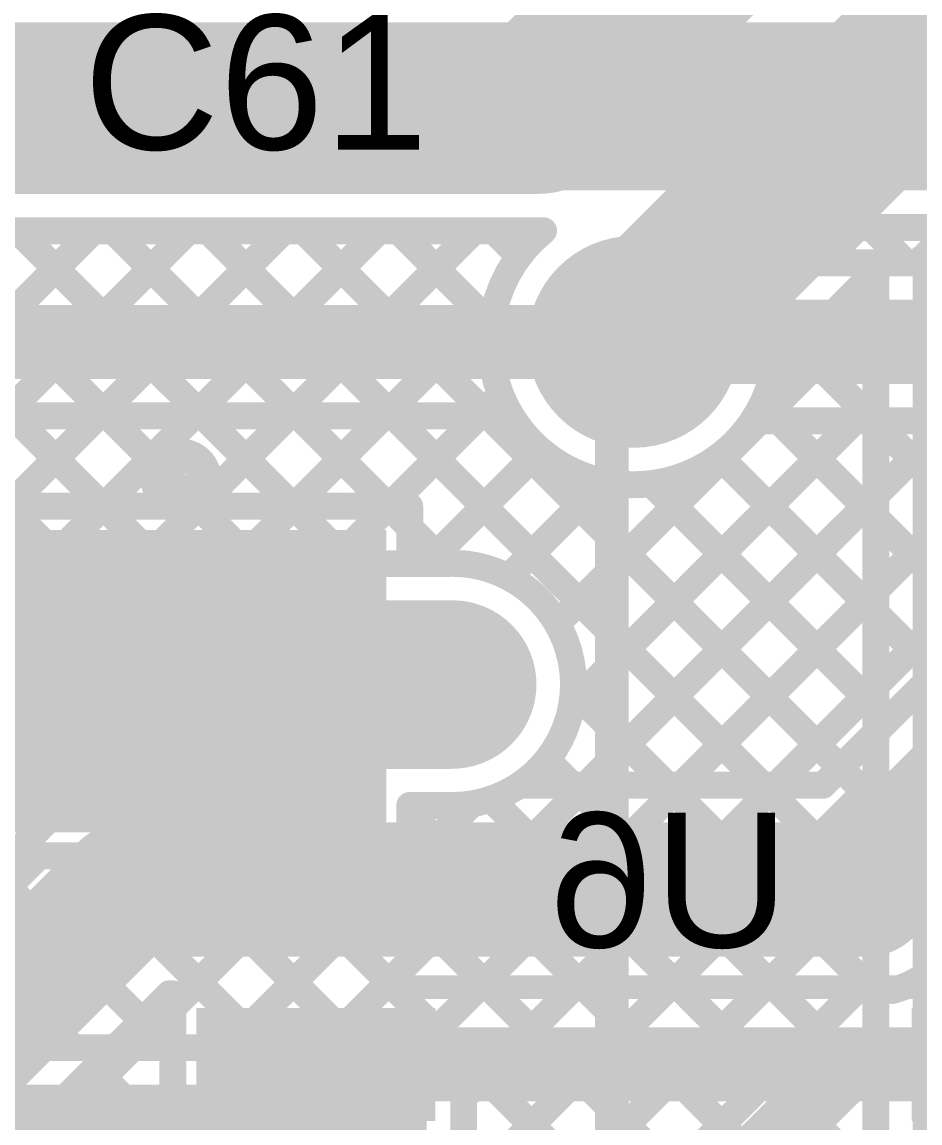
# Model space of a CAD drawing. Header units: millimetres. Extents: x 0 to 214, y 0 to 214.
# Drawn here: x 0.6312 to 0.8981, y 1.3318 to 1.6591 of the extents above; entities that cross this region are included whole.
import ezdxf

# ---------------------------------------------------------------- set-up
doc = ezdxf.new("R2010")
doc.units = ezdxf.units.MM
doc.header["$MEASUREMENT"] = 0
for name, color, linetype in [('BottomLayer', 5, 'Continuous'), ('BottomOverlay', 54, 'Continuous'), ('BottomPaste', 16, 'Continuous'), ('BottomSolder', 6, 'Continuous'), ('TopLayer', 1, 'Continuous'), ('TopOverlay', 2, 'Continuous'), ('TopPaste', 8, 'Continuous'), ('TopSolder', 216, 'Continuous'), ('ViaHoleLayer', 16, 'Continuous')]:
    doc.layers.add(name, color=color, linetype=linetype)
doc.styles.add('Arial', font='', dxfattribs={"height": 0.2})
doc.styles.get('Arial').set_extended_font_data('Arial')

# ---------------------------------------------------------------- blocks, each defined once
blk = doc.blocks.new('SOIC_8_B_176')
at = {"layer": 'BottomLayer'}
blk.add_hatch(color=5, dxfattribs=at).paths.add_polyline_path([(0.13909, -0.0878), (0.0761, -0.0878), (0.0761, -0.0622), (0.13909, -0.0622)])
at = {"layer": 'BottomPaste'}
blk.add_hatch(color=16, dxfattribs=at).paths.add_polyline_path([(0.13909, -0.0878), (0.0761, -0.0878), (0.0761, -0.0622), (0.13909, -0.0622)])
at = {"layer": 'BottomSolder'}
for points in [[(-0.0695, -0.0918), (-0.1405, -0.0918), (-0.1405, -0.0582), (-0.0695, -0.0582)], [(0.14309, -0.0918), (0.0721, -0.0918), (0.0721, -0.0582), (0.14309, -0.0582)]]:
    blk.add_hatch(color=6, dxfattribs=at).paths.add_polyline_path(points)
at = {"layer": 'BottomOverlay', "const_width": 0.007}
blk.add_lwpolyline([(0.0785, -0.098), (-0.0785, -0.098)], dxfattribs=at)
at = {"layer": 'BottomOverlay', "const_width": 0.0035}
blk.add_lwpolyline([(0.07675, -0.098, 1), (0.08025, -0.098, 1)], format="xyb", close=True, dxfattribs=at)
blk = doc.blocks.new('D2P___248')
at = {"layer": 'TopLayer'}
blk.add_hatch(color=1, dxfattribs=at).paths.add_polyline_path([(-0.14094, -0.13504), (-0.05906, -0.13504), (-0.05906, -0.28504), (-0.14094, -0.28504)])
at = {"layer": 'TopPaste'}
blk.add_hatch(color=8, dxfattribs=at).paths.add_polyline_path([(-0.14094, -0.13504), (-0.05906, -0.13504), (-0.05906, -0.28504), (-0.14094, -0.28504)])
at = {"layer": 'TopSolder'}
blk.add_hatch(color=216, dxfattribs=at).paths.add_polyline_path([(-0.14494, -0.13104), (-0.05506, -0.13104), (-0.05506, -0.28904), (-0.14494, -0.28904)])
at = {"layer": 'TopOverlay', "const_width": 0.01}
for points in [[(-0.205, -0.064), (-0.205, 0.02)], [(0.201, -0.064), (-0.205, -0.064)]]:
    blk.add_lwpolyline(points, dxfattribs=at)
at = {"layer": 'TopOverlay'}
for points, const_width in [([(-0.2075, 0.02, 1), (-0.2025, 0.02, 1)], 0.005), ([(-0.2075, -0.064, 1), (-0.2025, -0.064, 1)], 0.005), ([(-0.2075, -0.064, 1), (-0.2025, -0.064, 1)], 0.005), ([(-0.153, -0.192, 1), (-0.167, -0.192, 1)], 0.01), ([(-0.1695, -0.192, 1), (-0.1645, -0.192, 1)], 0.005), ([(-0.1555, -0.192, 1), (-0.1505, -0.192, 1)], 0.005)]:
    blk.add_lwpolyline(points, format="xyb", close=True, dxfattribs=dict(at, const_width=const_width))

msp = doc.modelspace()

# ---------------------------------------------------------------- hatches: boundary and pattern name
at = {"layer": 'BottomLayer'}
h = msp.add_hatch(color=5, dxfattribs=at)
edge = h.paths.add_edge_path()
edge.add_arc((0.813, 1.564), 0.0315, 0, 360)
h = msp.add_hatch(color=5, dxfattribs=at)
edge = h.paths.add_edge_path()
edge.add_arc((0.75914, 1.46217), 0.01181, 0, 360)
at = {"layer": 'BottomSolder'}
h = msp.add_hatch(color=6, dxfattribs=at)
edge = h.paths.add_edge_path()
edge.add_arc((0.813, 1.564), 0.01975, 0, 360)
h = msp.add_hatch(color=6, dxfattribs=at)
edge = h.paths.add_edge_path()
edge.add_arc((0.75914, 1.46217), 0.00991, 0, 360)
at = {"layer": 'TopLayer'}
h = msp.add_hatch(color=1, dxfattribs=at)
edge = h.paths.add_edge_path()
edge.add_arc((0.813, 1.564), 0.0315, 0, 360)
for points in [[(0.896, 0.64), (1.256, 0.64), (1.256, 1.592), (0.896, 1.592)], [(0.29814, 1.20517), (0.75149, 1.20517), (0.75149, 1.34317), (0.29814, 1.34317)]]:
    msp.add_hatch(color=1, dxfattribs=at).paths.add_polyline_path(points)
h = msp.add_hatch(color=1, dxfattribs=at)
edge = h.paths.add_edge_path()
edge.add_arc((0.75914, 1.46217), 0.01181, 0, 360)
at = {"layer": 'TopSolder'}
h = msp.add_hatch(color=216, dxfattribs=at)
edge = h.paths.add_edge_path()
edge.add_arc((0.813, 1.564), 0.01975, 0, 360)
h = msp.add_hatch(color=216, dxfattribs=at)
edge = h.paths.add_edge_path()
edge.add_arc((0.75914, 1.46217), 0.00991, 0, 360)
at = {"layer": 'ViaHoleLayer'}
h = msp.add_hatch(color=16, dxfattribs=at)
edge = h.paths.add_edge_path()
edge.add_arc((0.813, 1.564), 0.01575, 0, 360)
h = msp.add_hatch(color=16, dxfattribs=at)
edge = h.paths.add_edge_path()
edge.add_arc((0.75914, 1.46217), 0.00591, 0, 360)

# ---------------------------------------------------------------- linework, layer by layer
at = {"layer": 'BottomLayer'}
for points, const_width in [([(0.52427, 1.634), (1.402, 1.634)], 0.05), ([(0.83849, 1.598), (1.37942, 1.598)], 0.008), ([(0.8452, 1.59173), (0.85147, 1.598)], 0.008), ([(0.85526, 1.598), (0.86576, 1.5875)], 0.008), ([(0.86925, 1.5875), (0.87975, 1.598)], 0.008), ([(0.88354, 1.598), (0.89404, 1.5875)], 0.008), ([(0.89753, 1.5875), (0.90803, 1.598)], 0.008), ([(0.84841, 1.5875), (0.965, 1.5875)], 0.008), ([(0.527, 1.564), (0.813, 1.564)], 0.022), ([(0.813, 1.564), (0.965, 1.564)], 0.025), ([(0.53611, 1.542), (0.77664, 1.542)], 0.008), ([(0.60013, 1.542), (0.64407, 1.49806)], 0.008), ([(0.61011, 1.49806), (0.65404, 1.542)], 0.008), ([(0.62842, 1.542), (0.67235, 1.49806)], 0.008), ([(0.63839, 1.49806), (0.68233, 1.542)], 0.008), ([(0.6567, 1.542), (0.70064, 1.49806)], 0.008), ([(0.66668, 1.49806), (0.71061, 1.542)], 0.008), ([(0.68498, 1.542), (0.72892, 1.49806)], 0.008), ([(0.69496, 1.49806), (0.7389, 1.542)], 0.008), ([(0.71327, 1.542), (0.75715, 1.49812)], 0.008), ([(0.72324, 1.49806), (0.76718, 1.542)], 0.008), ([(0.74155, 1.542), (0.85138, 1.43217)], 0.008), ([(0.76984, 1.542), (0.87448, 1.43735)], 0.008), ([(0.79028, 1.48024), (0.85053, 1.5405)], 0.008), ([(0.79467, 1.45635), (0.87882, 1.5405)], 0.008), ([(0.79878, 1.43217), (0.9071, 1.5405)], 0.008), ([(0.82706, 1.43217), (0.93539, 1.5405)], 0.008), ([(0.84841, 1.5405), (0.95527, 1.5405)], 0.008), ([(0.85619, 1.5405), (0.92256, 1.47413)], 0.008), ([(0.88447, 1.5405), (1.03464, 1.39033)], 0.008), ([(0.85534, 1.43217), (0.95947, 1.5363)], 0.008), ([(0.75153, 1.49806), (0.78527, 1.5318)], 0.008), ([(0.83844, 1.52996), (0.90277, 1.46563)], 0.008), ([(0.77582, 1.49407), (0.80418, 1.52243)], 0.008), ([(0.81829, 1.52183), (0.88862, 1.4515)], 0.008), ([(0.55082, 1.49806), (0.75633, 1.49806)], 0.008), ([(0.55082, 1.46206), (0.75903, 1.46206)], 0.05), ([(0.75903, 1.46206), (0.75914, 1.46217)], 0.05), ([(0.8693, 1.43217), (0.90222, 1.46509)], 0.008), ([(0.79509, 1.46018), (0.8231, 1.43217)], 0.008), ([(0.88214, 1.40117), (0.92414, 1.44317)], 0.04), ([(0.78727, 1.43971), (0.79481, 1.43217)], 0.008), ([(0.7791, 1.43217), (0.8693, 1.43217)], 0.008), ([(0.55082, 1.42606), (0.64366, 1.42606)], 0.008), ([(0.57124, 1.35411), (0.6402, 1.42307)], 0.008), ([(0.63122, 1.42606), (0.6372, 1.42008)], 0.008), ([(0.59314, 1.33217), (0.66214, 1.40117)], 0.04), ([(0.66214, 1.40117), (0.88214, 1.40117)], 0.04), ([(0.89501, 1.37297), (0.97214, 1.37297)], 0.008), ([(0.62414, 1.31933), (0.67498, 1.37017)], 0.008), ([(0.67605, 1.32538), (0.67605, 1.37017)], 0.008), ([(0.62414, 1.31411), (0.67605, 1.36601)], 0.008), ([(0.6669, 1.36209), (0.67605, 1.35295)], 0.008), ([(0.71854, 1.34917), (0.87417, 1.34917)], 0.022), ([(0.87417, 1.34917), (0.93114, 1.34917)], 0.022), ([(0.83714, 1.31214), (0.87417, 1.34917)], 0.015), ([(0.65276, 1.34795), (0.67774, 1.32297)], 0.008), ([(0.62414, 1.28582), (0.67605, 1.33773)], 0.008), ([(0.63862, 1.33381), (0.67605, 1.29638)], 0.008)]:
    msp.add_lwpolyline(points, dxfattribs=dict(at, const_width=const_width))
for points, const_width in [([(0.83649, 1.598, 1), (0.84049, 1.598, 1)], 0.004), ([(0.83649, 1.598, 1), (0.84049, 1.598, 1)], 0.004), ([(0.84947, 1.598, 1), (0.85347, 1.598, 1)], 0.004), ([(0.85326, 1.598, 1), (0.85726, 1.598, 1)], 0.004), ([(0.87775, 1.598, 1), (0.88175, 1.598, 1)], 0.004), ([(0.88154, 1.598, 1), (0.88554, 1.598, 1)], 0.004), ([(0.8432, 1.59173, 1), (0.8472, 1.59173, 1)], 0.004), ([(0.84641, 1.5875, 1), (0.85041, 1.5875, 1)], 0.004), ([(0.84641, 1.5875, 1), (0.85041, 1.5875, 1)], 0.004), ([(0.86376, 1.5875, 1), (0.86776, 1.5875, 1)], 0.004), ([(0.86725, 1.5875, 1), (0.87125, 1.5875, 1)], 0.004), ([(0.89204, 1.5875, 1), (0.89604, 1.5875, 1)], 0.004), ([(0.89553, 1.5875, 1), (0.89953, 1.5875, 1)], 0.004), ([(0.80675, 1.564, 1), (0.81925, 1.564, 1)], 0.0125), ([(0.8075, 1.564, 1), (0.8185, 1.564, 1)], 0.011), ([(0.62642, 1.542, 1), (0.63042, 1.542, 1)], 0.004), ([(0.65204, 1.542, 1), (0.65604, 1.542, 1)], 0.004), ([(0.6547, 1.542, 1), (0.6587, 1.542, 1)], 0.004), ([(0.68033, 1.542, 1), (0.68433, 1.542, 1)], 0.004), ([(0.68298, 1.542, 1), (0.68698, 1.542, 1)], 0.004), ([(0.70861, 1.542, 1), (0.71261, 1.542, 1)], 0.004), ([(0.71127, 1.542, 1), (0.71527, 1.542, 1)], 0.004), ([(0.7369, 1.542, 1), (0.7409, 1.542, 1)], 0.004), ([(0.73955, 1.542, 1), (0.74355, 1.542, 1)], 0.004), ([(0.76518, 1.542, 1), (0.76918, 1.542, 1)], 0.004), ([(0.76784, 1.542, 1), (0.77184, 1.542, 1)], 0.004), ([(0.77464, 1.542, 1), (0.77864, 1.542, 1)], 0.004), ([(0.77464, 1.542, 1), (0.77864, 1.542, 1)], 0.004), ([(0.84641, 1.5405, 1), (0.85041, 1.5405, 1)], 0.004), ([(0.84641, 1.5405, 1), (0.85041, 1.5405, 1)], 0.004), ([(0.84853, 1.5405, 1), (0.85253, 1.5405, 1)], 0.004), ([(0.85419, 1.5405, 1), (0.85819, 1.5405, 1)], 0.004), ([(0.87682, 1.5405, 1), (0.88082, 1.5405, 1)], 0.004), ([(0.88247, 1.5405, 1), (0.88647, 1.5405, 1)], 0.004), ([(0.78327, 1.5318, 1), (0.78727, 1.5318, 1)], 0.004), ([(0.83644, 1.52996, 1), (0.84044, 1.52996, 1)], 0.004), ([(0.80218, 1.52243, 1), (0.80618, 1.52243, 1)], 0.004), ([(0.81629, 1.52183, 1), (0.82029, 1.52183, 1)], 0.004), ([(0.63639, 1.49806, 1), (0.64039, 1.49806, 1)], 0.004), ([(0.64207, 1.49806, 1), (0.64607, 1.49806, 1)], 0.004), ([(0.66468, 1.49806, 1), (0.66868, 1.49806, 1)], 0.004), ([(0.67035, 1.49806, 1), (0.67435, 1.49806, 1)], 0.004), ([(0.69296, 1.49806, 1), (0.69696, 1.49806, 1)], 0.004), ([(0.69864, 1.49806, 1), (0.70264, 1.49806, 1)], 0.004), ([(0.72124, 1.49806, 1), (0.72524, 1.49806, 1)], 0.004), ([(0.72692, 1.49806, 1), (0.73092, 1.49806, 1)], 0.004), ([(0.74953, 1.49806, 1), (0.75353, 1.49806, 1)], 0.004), ([(0.75433, 1.49806, 1), (0.75833, 1.49806, 1)], 0.004), ([(0.75433, 1.49806, 1), (0.75833, 1.49806, 1)], 0.004), ([(0.75515, 1.49812, 1), (0.75915, 1.49812, 1)], 0.004), ([(0.77382, 1.49407, 1), (0.77782, 1.49407, 1)], 0.004), ([(0.74653, 1.46206, 1), (0.77153, 1.46206, 1)], 0.025), ([(0.74653, 1.46206, 1), (0.77153, 1.46206, 1)], 0.025), ([(0.74664, 1.46217, 1), (0.77164, 1.46217, 1)], 0.025), ([(0.78828, 1.48024, 1), (0.79228, 1.48024, 1)], 0.004), ([(0.79309, 1.46018, 1), (0.79709, 1.46018, 1)], 0.004), ([(0.79314, 1.46217, 1), (0.79714, 1.46217, 1)], 0.004), ([(0.79314, 1.46217, 1), (0.79714, 1.46217, 1)], 0.004), ([(0.79267, 1.45635, 1), (0.79667, 1.45635, 1)], 0.004), ([(0.88662, 1.4515, 1), (0.89062, 1.4515, 1)], 0.004), ([(0.78527, 1.43971, 1), (0.78927, 1.43971, 1)], 0.004), ([(0.78249, 1.43661, 1), (0.78649, 1.43661, 1)], 0.004), ([(0.78249, 1.43661, 1), (0.78649, 1.43661, 1)], 0.004), ([(0.7826, 1.43672, 1), (0.7866, 1.43672, 1)], 0.004), ([(0.87248, 1.43735, 1), (0.87648, 1.43735, 1)], 0.004), ([(0.7771, 1.43217, 1), (0.7811, 1.43217, 1)], 0.004), ([(0.7771, 1.43217, 1), (0.7811, 1.43217, 1)], 0.004), ([(0.7771, 1.43217, 1), (0.7811, 1.43217, 1)], 0.004), ([(0.79281, 1.43217, 1), (0.79681, 1.43217, 1)], 0.004), ([(0.79678, 1.43217, 1), (0.80078, 1.43217, 1)], 0.004), ([(0.8211, 1.43217, 1), (0.8251, 1.43217, 1)], 0.004), ([(0.82506, 1.43217, 1), (0.82906, 1.43217, 1)], 0.004), ([(0.84938, 1.43217, 1), (0.85338, 1.43217, 1)], 0.004), ([(0.85334, 1.43217, 1), (0.85734, 1.43217, 1)], 0.004), ([(0.8673, 1.43217, 1), (0.8713, 1.43217, 1)], 0.004), ([(0.8673, 1.43217, 1), (0.8713, 1.43217, 1)], 0.004), ([(0.62922, 1.42606, 1), (0.63322, 1.42606, 1)], 0.004), ([(0.6382, 1.42307, 1), (0.6422, 1.42307, 1)], 0.004), ([(0.6382, 1.42307, 1), (0.6422, 1.42307, 1)], 0.004), ([(0.63822, 1.42309, 1), (0.64222, 1.42309, 1)], 0.004), ([(0.64166, 1.42606, 1), (0.64566, 1.42606, 1)], 0.004), ([(0.64166, 1.42606, 1), (0.64566, 1.42606, 1)], 0.004), ([(0.64166, 1.42606, 1), (0.64566, 1.42606, 1)], 0.004), ([(0.6352, 1.42008, 1), (0.6392, 1.42008, 1)], 0.004), ([(0.65214, 1.40117, 1), (0.67214, 1.40117, 1)], 0.02), ([(0.65214, 1.40117, 1), (0.67214, 1.40117, 1)], 0.02), ([(0.87214, 1.40117, 1), (0.89214, 1.40117, 1)], 0.02), ([(0.87214, 1.40117, 1), (0.89214, 1.40117, 1)], 0.02), ([(0.88795, 1.37117, 1), (0.89195, 1.37117, 1)], 0.004), ([(0.88795, 1.37117, 1), (0.89195, 1.37117, 1)], 0.004), ([(0.89301, 1.37297, 1), (0.89701, 1.37297, 1)], 0.004), ([(0.89301, 1.37297, 1), (0.89701, 1.37297, 1)], 0.004), ([(0.89301, 1.37297, 1), (0.89701, 1.37297, 1)], 0.004), ([(0.89301, 1.37297, 1), (0.89701, 1.37297, 1)], 0.004), ([(0.89301, 1.37297, 1), (0.89701, 1.37297, 1)], 0.004), ([(0.67298, 1.37017, 1), (0.67698, 1.37017, 1)], 0.004), ([(0.67405, 1.37017, 1), (0.67805, 1.37017, 1)], 0.004), ([(0.67405, 1.36601, 1), (0.67805, 1.36601, 1)], 0.004), ([(0.6649, 1.36209, 1), (0.6689, 1.36209, 1)], 0.004), ([(0.71304, 1.34917, 1), (0.72404, 1.34917, 1)], 0.011), ([(0.86867, 1.34917, 1), (0.87967, 1.34917, 1)], 0.011), ([(0.86867, 1.34917, 1), (0.87967, 1.34917, 1)], 0.011), ([(0.67405, 1.35295, 1), (0.67805, 1.35295, 1)], 0.004), ([(0.87042, 1.34917, 1), (0.87792, 1.34917, 1)], 0.0075), ([(0.65076, 1.34795, 1), (0.65476, 1.34795, 1)], 0.004), ([(0.67405, 1.33773, 1), (0.67805, 1.33773, 1)], 0.004), ([(0.63662, 1.33381, 1), (0.64062, 1.33381, 1)], 0.004)]:
    msp.add_lwpolyline(points, format="xyb", close=True, dxfattribs=dict(at, const_width=const_width))
at = {"layer": 'BottomLayer', "const_width": 0.008}
for points in [[(0.83849, 1.598, -0.085575), (0.84841, 1.5875)], [(0.84841, 1.5405, -0.550037), (0.77664, 1.542)], [(0.75633, 1.49806, -0.437327), (0.79514, 1.46217)], [(0.79514, 1.46217, -0.198912), (0.7846, 1.43672)], [(0.78449, 1.43661, -0.048588), (0.7791, 1.43217)], [(0.78449, 1.43661, -0.048588), (0.7791, 1.43217)], [(0.6402, 1.42307, -0.036943), (0.64366, 1.42606)], [(0.64022, 1.42309, -0.036702), (0.64366, 1.42606)], [(0.90408, 1.37927, -0.08985), (0.89501, 1.37297)], [(0.90406, 1.37925, -0.089607), (0.89501, 1.37297)], [(0.89501, 1.37297, -0.043336), (0.88995, 1.37117)], [(0.89501, 1.37297, -0.043336), (0.88995, 1.37117)]]:
    msp.add_lwpolyline(points, format="xyb", dxfattribs=at)
at = {"layer": 'TopLayer'}
for points, const_width in [([(0.813, 1.564), (1.0735, 1.8245)], 0.05), ([(0.785, 1.633), (0.898, 1.746)], 0.05), ([(0.374, 1.633), (0.785, 1.633)], 0.05), ([(0.38891, 1.597), (0.785, 1.597)], 0.008), ([(0.40965, 1.35417), (0.65248, 1.597)], 0.008), ([(0.57342, 1.597), (0.6553, 1.51512)], 0.008), ([(0.59888, 1.51512), (0.68076, 1.597)], 0.008), ([(0.6017, 1.597), (0.68358, 1.51512)], 0.008), ([(0.62716, 1.51512), (0.70904, 1.597)], 0.008), ([(0.62998, 1.597), (0.71187, 1.51512)], 0.008), ([(0.65545, 1.51512), (0.73733, 1.597)], 0.008), ([(0.65827, 1.597), (0.74015, 1.51512)], 0.008), ([(0.68373, 1.51512), (0.76561, 1.597)], 0.008), ([(0.68655, 1.597), (0.885, 1.39855)], 0.008), ([(0.71484, 1.597), (0.885, 1.42684)], 0.008), ([(0.74312, 1.597), (0.77083, 1.56929)], 0.008), ([(0.77141, 1.597), (0.77896, 1.58944)], 0.008), ([(0.85442, 1.55451), (0.885, 1.58509)], 0.008), ([(0.885, 0.703), (0.885, 1.58509)], 0.008), ([(0.71201, 1.51512), (0.77197, 1.57508)], 0.008), ([(0.79028, 1.48024), (0.885, 1.57497)], 0.008), ([(0.87659, 1.57667), (0.885, 1.56826)], 0.008), ([(0.86244, 1.56253), (0.885, 1.53997)], 0.008), ([(0.7403, 1.51512), (0.7735, 1.54832)], 0.008), ([(0.79467, 1.45635), (0.885, 1.54668)], 0.008), ([(0.85124, 1.54545), (0.885, 1.51169)], 0.008), ([(0.75164, 1.49817), (0.78527, 1.5318)], 0.008), ([(0.83844, 1.52996), (0.885, 1.48341)], 0.008), ([(0.77582, 1.49407), (0.80418, 1.52243)], 0.008), ([(0.81829, 1.52183), (0.885, 1.45512)], 0.008), ([(0.72078, 1.35417), (0.885, 1.5184)], 0.008), ([(0.57447, 1.51512), (0.74647, 1.51512)], 0.008), ([(0.74015, 1.51512), (0.74647, 1.5088)], 0.008), ([(0.74647, 1.49817), (0.74647, 1.51512)], 0.008), ([(0.74647, 1.5088), (0.7571, 1.49817)], 0.008), ([(0.74647, 1.49817), (0.75914, 1.49817)], 0.008), ([(0.74906, 1.35417), (0.885, 1.49011)], 0.008), ([(0.66047, 1.46317), (0.66147, 1.46217)], 0.05), ([(0.66147, 1.46217), (0.75914, 1.46217)], 0.05), ([(0.76249, 1.33932), (0.885, 1.46183)], 0.008), ([(0.79509, 1.46018), (0.885, 1.37027)], 0.008), ([(0.78727, 1.43971), (0.885, 1.34198)], 0.008), ([(0.76249, 1.31104), (0.885, 1.43354)], 0.008), ([(0.69249, 1.35417), (0.76497, 1.42665)], 0.008), ([(0.77064, 1.42806), (0.885, 1.3137)], 0.008), ([(0.74647, 1.42617), (0.75914, 1.42617)], 0.008), ([(0.74647, 1.41123), (0.74647, 1.42617)], 0.008), ([(0.74647, 1.42395), (0.885, 1.28542)], 0.008), ([(0.57447, 1.41123), (0.74647, 1.41123)], 0.008), ([(0.57935, 1.35417), (0.63641, 1.41123)], 0.008), ([(0.58948, 1.41123), (0.64654, 1.35417)], 0.008), ([(0.60764, 1.35417), (0.66469, 1.41123)], 0.008), ([(0.61777, 1.41123), (0.67482, 1.35417)], 0.008), ([(0.63592, 1.35417), (0.69298, 1.41123)], 0.008), ([(0.64605, 1.41123), (0.70311, 1.35417)], 0.008), ([(0.66421, 1.35417), (0.72126, 1.41123)], 0.008), ([(0.67434, 1.41123), (0.73139, 1.35417)], 0.008), ([(0.70262, 1.41123), (0.75967, 1.35417)], 0.008), ([(0.7309, 1.41123), (0.885, 1.25713)], 0.008), ([(0.76249, 1.28275), (0.885, 1.40526)], 0.008), ([(0.76249, 1.25447), (0.885, 1.37698)], 0.008), ([(0.28714, 1.35417), (0.76249, 1.35417)], 0.008), ([(0.75967, 1.35417), (0.76249, 1.35135)], 0.008), ([(0.76249, 1.19417), (0.76249, 1.35417)], 0.008), ([(0.76249, 1.35135), (0.885, 1.22885)], 0.008), ([(0.76249, 1.22619), (0.885, 1.34869)], 0.008)]:
    msp.add_lwpolyline(points, dxfattribs=dict(at, const_width=const_width))
for points, const_width in [([(0.7725, 1.633, 1), (0.7975, 1.633, 1)], 0.025), ([(0.7725, 1.633, 1), (0.7975, 1.633, 1)], 0.025), ([(0.62798, 1.597, 1), (0.63198, 1.597, 1)], 0.004), ([(0.65048, 1.597, 1), (0.65448, 1.597, 1)], 0.004), ([(0.65627, 1.597, 1), (0.66027, 1.597, 1)], 0.004), ([(0.67876, 1.597, 1), (0.68276, 1.597, 1)], 0.004), ([(0.68455, 1.597, 1), (0.68855, 1.597, 1)], 0.004), ([(0.70704, 1.597, 1), (0.71104, 1.597, 1)], 0.004), ([(0.71284, 1.597, 1), (0.71684, 1.597, 1)], 0.004), ([(0.73533, 1.597, 1), (0.73933, 1.597, 1)], 0.004), ([(0.74112, 1.597, 1), (0.74512, 1.597, 1)], 0.004), ([(0.76361, 1.597, 1), (0.76761, 1.597, 1)], 0.004), ([(0.76941, 1.597, 1), (0.77341, 1.597, 1)], 0.004), ([(0.783, 1.597, 1), (0.787, 1.597, 1)], 0.004), ([(0.78425, 1.59702, 1), (0.78825, 1.59702, 1)], 0.004), ([(0.77696, 1.58944, 1), (0.78096, 1.58944, 1)], 0.004), ([(0.8005, 1.564, 1), (0.8255, 1.564, 1)], 0.025), ([(0.883, 1.58509, 1), (0.887, 1.58509, 1)], 0.004), ([(0.883, 1.58509, 1), (0.887, 1.58509, 1)], 0.004), ([(0.76997, 1.57508, 1), (0.77397, 1.57508, 1)], 0.004), ([(0.87459, 1.57667, 1), (0.87859, 1.57667, 1)], 0.004), ([(0.883, 1.57497, 1), (0.887, 1.57497, 1)], 0.004), ([(0.76883, 1.56929, 1), (0.77283, 1.56929, 1)], 0.004), ([(0.883, 1.56826, 1), (0.887, 1.56826, 1)], 0.004), ([(0.86044, 1.56253, 1), (0.86444, 1.56253, 1)], 0.004), ([(0.85242, 1.55451, 1), (0.85642, 1.55451, 1)], 0.004), ([(0.85242, 1.55451, 1), (0.85642, 1.55451, 1)], 0.004), ([(0.7715, 1.54832, 1), (0.7755, 1.54832, 1)], 0.004), ([(0.84924, 1.54545, 1), (0.85324, 1.54545, 1)], 0.004), ([(0.883, 1.54668, 1), (0.887, 1.54668, 1)], 0.004), ([(0.883, 1.53997, 1), (0.887, 1.53997, 1)], 0.004), ([(0.78327, 1.5318, 1), (0.78727, 1.5318, 1)], 0.004), ([(0.83644, 1.52996, 1), (0.84044, 1.52996, 1)], 0.004), ([(0.80218, 1.52243, 1), (0.80618, 1.52243, 1)], 0.004), ([(0.81629, 1.52183, 1), (0.82029, 1.52183, 1)], 0.004), ([(0.883, 1.5184, 1), (0.887, 1.5184, 1)], 0.004), ([(0.6533, 1.51512, 1), (0.6573, 1.51512, 1)], 0.004), ([(0.65345, 1.51512, 1), (0.65745, 1.51512, 1)], 0.004), ([(0.68158, 1.51512, 1), (0.68558, 1.51512, 1)], 0.004), ([(0.68173, 1.51512, 1), (0.68573, 1.51512, 1)], 0.004), ([(0.70987, 1.51512, 1), (0.71387, 1.51512, 1)], 0.004), ([(0.71001, 1.51512, 1), (0.71401, 1.51512, 1)], 0.004), ([(0.73815, 1.51512, 1), (0.74215, 1.51512, 1)], 0.004), ([(0.73815, 1.51512, 1), (0.74215, 1.51512, 1)], 0.004), ([(0.7383, 1.51512, 1), (0.7423, 1.51512, 1)], 0.004), ([(0.74447, 1.51512, 1), (0.74847, 1.51512, 1)], 0.004), ([(0.74447, 1.51512, 1), (0.74847, 1.51512, 1)], 0.004), ([(0.883, 1.51169, 1), (0.887, 1.51169, 1)], 0.004), ([(0.74447, 1.5088, 1), (0.74847, 1.5088, 1)], 0.004), ([(0.74447, 1.5088, 1), (0.74847, 1.5088, 1)], 0.004), ([(0.74447, 1.49817, 1), (0.74847, 1.49817, 1)], 0.004), ([(0.74447, 1.49817, 1), (0.74847, 1.49817, 1)], 0.004), ([(0.74964, 1.49817, 1), (0.75364, 1.49817, 1)], 0.004), ([(0.7551, 1.49817, 1), (0.7591, 1.49817, 1)], 0.004), ([(0.75714, 1.49817, 1), (0.76114, 1.49817, 1)], 0.004), ([(0.75714, 1.49817, 1), (0.76114, 1.49817, 1)], 0.004), ([(0.77382, 1.49407, 1), (0.77782, 1.49407, 1)], 0.004), ([(0.883, 1.49011, 1), (0.887, 1.49011, 1)], 0.004), ([(0.64797, 1.46317, 1), (0.67297, 1.46317, 1)], 0.025), ([(0.64897, 1.46217, 1), (0.67397, 1.46217, 1)], 0.025), ([(0.64897, 1.46217, 1), (0.67397, 1.46217, 1)], 0.025), ([(0.74664, 1.46217, 1), (0.77164, 1.46217, 1)], 0.025), ([(0.883, 1.48341, 1), (0.887, 1.48341, 1)], 0.004), ([(0.78828, 1.48024, 1), (0.79228, 1.48024, 1)], 0.004), ([(0.79309, 1.46018, 1), (0.79709, 1.46018, 1)], 0.004), ([(0.79314, 1.46217, 1), (0.79714, 1.46217, 1)], 0.004), ([(0.79314, 1.46217, 1), (0.79714, 1.46217, 1)], 0.004), ([(0.883, 1.46183, 1), (0.887, 1.46183, 1)], 0.004), ([(0.79267, 1.45635, 1), (0.79667, 1.45635, 1)], 0.004), ([(0.883, 1.45512, 1), (0.887, 1.45512, 1)], 0.004), ([(0.78527, 1.43971, 1), (0.78927, 1.43971, 1)], 0.004), ([(0.883, 1.43354, 1), (0.887, 1.43354, 1)], 0.004), ([(0.76297, 1.42665, 1), (0.76697, 1.42665, 1)], 0.004), ([(0.76864, 1.42806, 1), (0.77264, 1.42806, 1)], 0.004), ([(0.883, 1.42684, 1), (0.887, 1.42684, 1)], 0.004), ([(0.74447, 1.42617, 1), (0.74847, 1.42617, 1)], 0.004), ([(0.74447, 1.42617, 1), (0.74847, 1.42617, 1)], 0.004), ([(0.74447, 1.42395, 1), (0.74847, 1.42395, 1)], 0.004), ([(0.75714, 1.42617, 1), (0.76114, 1.42617, 1)], 0.004), ([(0.75714, 1.42617, 1), (0.76114, 1.42617, 1)], 0.004), ([(0.63441, 1.41123, 1), (0.63841, 1.41123, 1)], 0.004), ([(0.64405, 1.41123, 1), (0.64805, 1.41123, 1)], 0.004), ([(0.66269, 1.41123, 1), (0.66669, 1.41123, 1)], 0.004), ([(0.67234, 1.41123, 1), (0.67634, 1.41123, 1)], 0.004), ([(0.69098, 1.41123, 1), (0.69498, 1.41123, 1)], 0.004), ([(0.70062, 1.41123, 1), (0.70462, 1.41123, 1)], 0.004), ([(0.71926, 1.41123, 1), (0.72326, 1.41123, 1)], 0.004), ([(0.7289, 1.41123, 1), (0.7329, 1.41123, 1)], 0.004), ([(0.74447, 1.41123, 1), (0.74847, 1.41123, 1)], 0.004), ([(0.74447, 1.41123, 1), (0.74847, 1.41123, 1)], 0.004), ([(0.883, 1.40526, 1), (0.887, 1.40526, 1)], 0.004), ([(0.883, 1.39855, 1), (0.887, 1.39855, 1)], 0.004), ([(0.883, 1.37698, 1), (0.887, 1.37698, 1)], 0.004), ([(0.883, 1.37027, 1), (0.887, 1.37027, 1)], 0.004), ([(0.63392, 1.35417, 1), (0.63792, 1.35417, 1)], 0.004), ([(0.64454, 1.35417, 1), (0.64854, 1.35417, 1)], 0.004), ([(0.66221, 1.35417, 1), (0.66621, 1.35417, 1)], 0.004), ([(0.67282, 1.35417, 1), (0.67682, 1.35417, 1)], 0.004), ([(0.69049, 1.35417, 1), (0.69449, 1.35417, 1)], 0.004), ([(0.70111, 1.35417, 1), (0.70511, 1.35417, 1)], 0.004), ([(0.71878, 1.35417, 1), (0.72278, 1.35417, 1)], 0.004), ([(0.72939, 1.35417, 1), (0.73339, 1.35417, 1)], 0.004), ([(0.74706, 1.35417, 1), (0.75106, 1.35417, 1)], 0.004), ([(0.75767, 1.35417, 1), (0.76167, 1.35417, 1)], 0.004), ([(0.75767, 1.35417, 1), (0.76167, 1.35417, 1)], 0.004), ([(0.76049, 1.35417, 1), (0.76449, 1.35417, 1)], 0.004), ([(0.76049, 1.35417, 1), (0.76449, 1.35417, 1)], 0.004), ([(0.76049, 1.35135, 1), (0.76449, 1.35135, 1)], 0.004), ([(0.76049, 1.35135, 1), (0.76449, 1.35135, 1)], 0.004), ([(0.883, 1.34869, 1), (0.887, 1.34869, 1)], 0.004), ([(0.883, 1.34198, 1), (0.887, 1.34198, 1)], 0.004), ([(0.76049, 1.33932, 1), (0.76449, 1.33932, 1)], 0.004)]:
    msp.add_lwpolyline(points, format="xyb", close=True, dxfattribs=dict(at, const_width=const_width))
at = {"layer": 'TopLayer', "const_width": 0.008}
for points in [[(0.85442, 1.55451, -1.403115), (0.78625, 1.59702)], [(0.75914, 1.49817, -0.414214), (0.79514, 1.46217)], [(0.79514, 1.46217, -0.414214), (0.75914, 1.42617)]]:
    msp.add_lwpolyline(points, format="xyb", dxfattribs=at)

# ---------------------------------------------------------------- block references
for name, p, rotation in [('D2P___248', (0.87051, 1.36317), 270), ('SOIC_8_B_176', (0.82614, 1.27417), 180)]:
    msp.add_blockref(name, p, dxfattribs=dict(rotation=rotation))

# ---------------------------------------------------------------- texts
at = {"layer": 'BottomOverlay', "style": 'Arial', "text_generation_flag": 2}
msp.add_text('U6', height=0.04, dxfattribs=at).set_placement((0.85932, 1.38401))
at = {"layer": 'TopOverlay', "style": 'Arial'}
msp.add_text('C61', height=0.04, dxfattribs=at).set_placement((0.64949, 1.62118))

doc.saveas('drawing.dxf')
